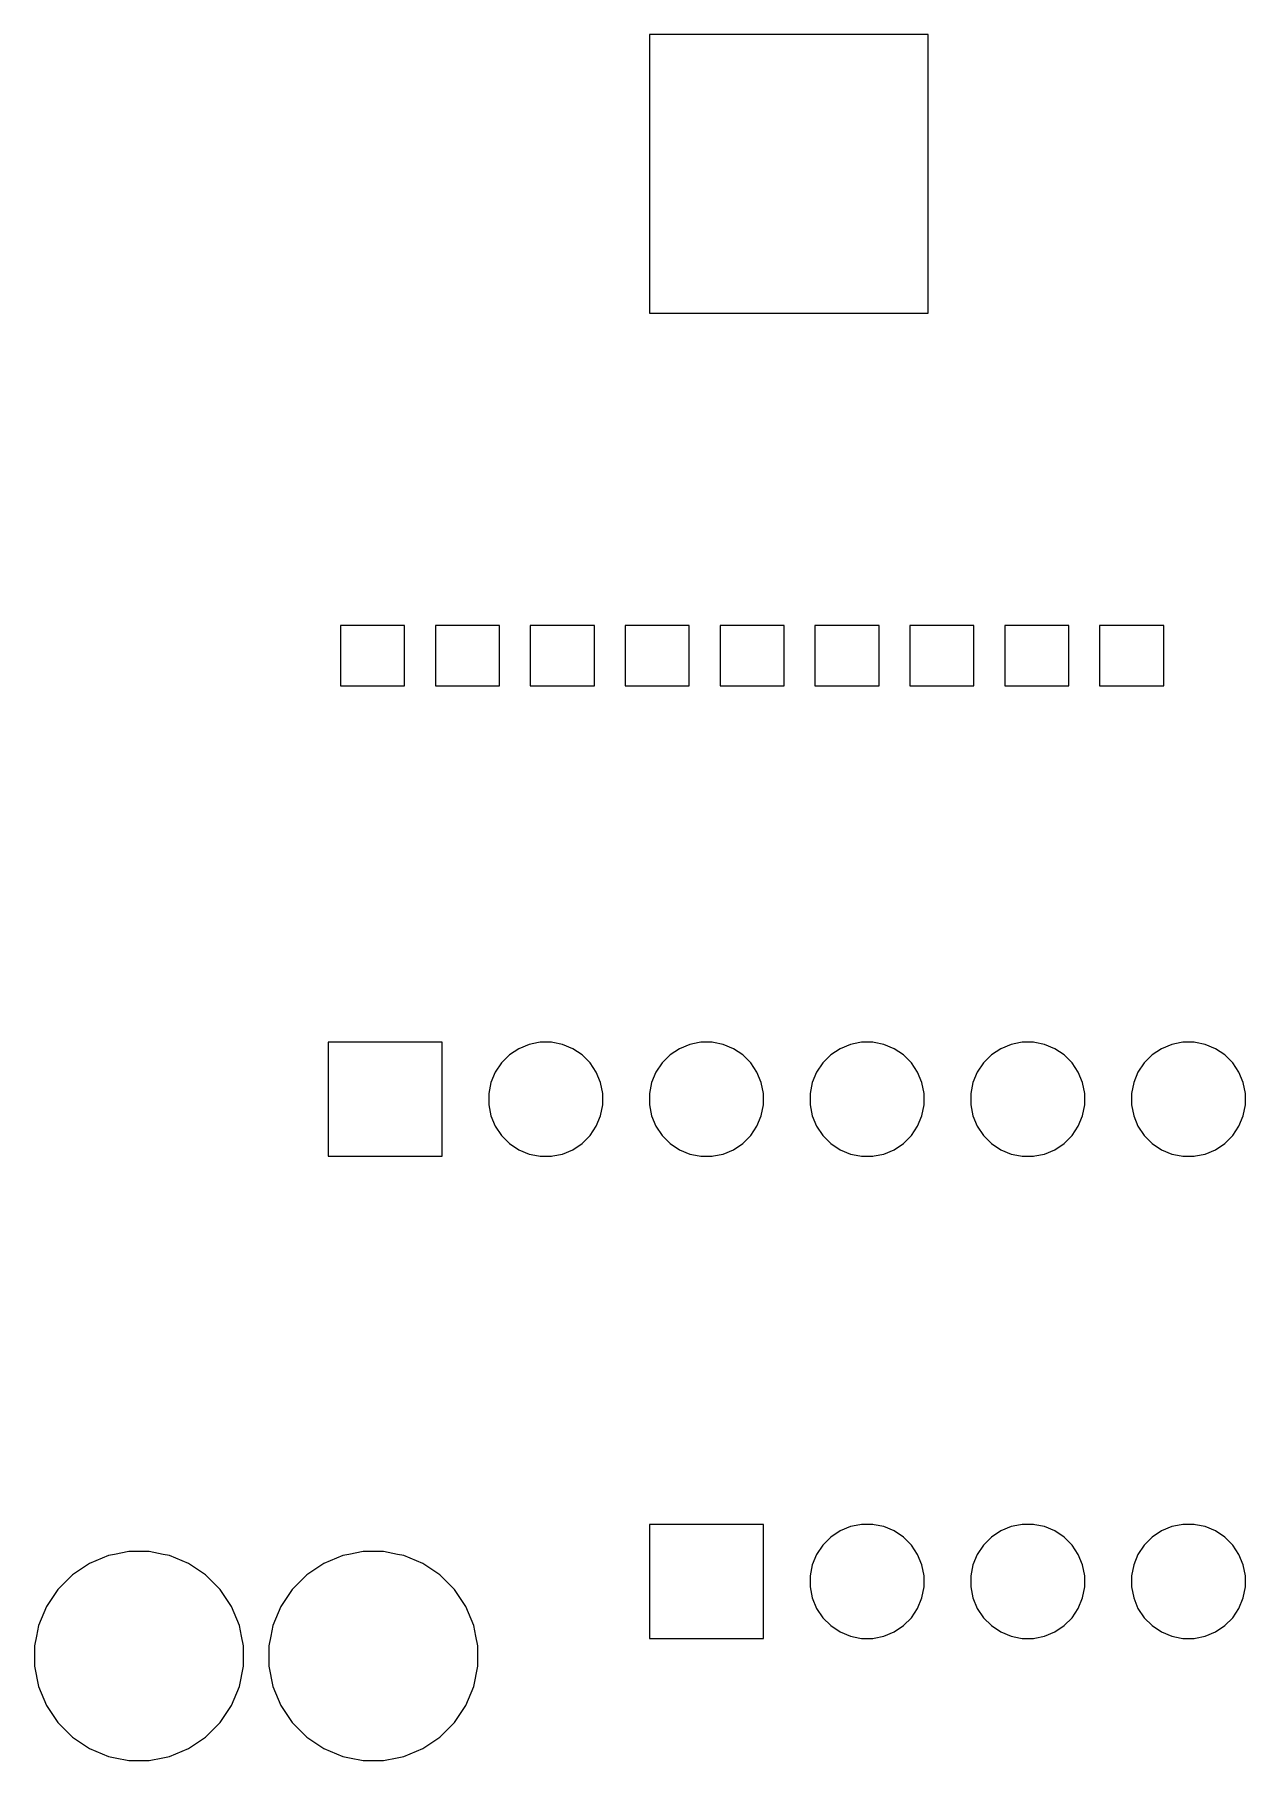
# Model space of a CAD drawing. Extents: x 169 to 33241, y 66 to 35500.
# Drawn here: x 169.02 to 188.16, y 93.49 to 120.77 of the extents above; entities that cross this region are included whole.
import ezdxf

# ---------------------------------------------------------------- set-up
doc = ezdxf.new("R2010")
doc.units = 0

msp = doc.modelspace()

# ---------------------------------------------------------------- linework, layer by layer
at = {"layer": 'Construction'}
for p, q in [((183.141, 120.774), (178.739, 120.774)), ((178.739, 120.774), (178.739, 116.37192)), ((183.141, 116.37192), (183.141, 120.774)), ((178.739, 116.37192), (183.141, 116.37192)), ((174.867, 111.432), (173.8525, 111.432)), ((173.8525, 111.432), (173.8525, 110.48001)), ((174.867, 110.48001), (174.867, 111.432)), ((176.367, 111.432), (175.3525, 111.432)), ((175.3525, 111.432), (175.3525, 110.48001)), ((176.367, 110.48001), (176.367, 111.432)), ((177.867, 111.432), (176.8525, 111.432)), ((176.8525, 111.432), (176.8525, 110.48001)), ((177.867, 110.48001), (177.867, 111.432)), ((179.367, 111.432), (178.3525, 111.432)), ((178.3525, 111.432), (178.3525, 110.48001)), ((179.367, 110.48001), (179.367, 111.432)), ((180.867, 111.432), (179.85249, 111.432)), ((179.85249, 111.432), (179.85249, 110.48001)), ((180.867, 110.48001), (180.867, 111.432)), ((182.367, 111.432), (181.3525, 111.432)), ((181.3525, 111.432), (181.3525, 110.48001)), ((182.367, 110.48001), (182.367, 111.432)), ((183.867, 111.432), (182.8525, 111.432)), ((182.8525, 111.432), (182.8525, 110.48001)), ((183.867, 110.48001), (183.867, 111.432)), ((185.367, 111.432), (184.3525, 111.432)), ((184.3525, 111.432), (184.3525, 110.48001)), ((185.367, 110.48001), (185.367, 111.432)), ((186.867, 111.432), (185.8525, 111.432)), ((185.8525, 111.432), (185.8525, 110.48001)), ((186.867, 110.48001), (186.867, 111.432)), ((173.8525, 110.48001), (174.867, 110.48001)), ((175.3525, 110.48001), (176.367, 110.48001)), ((176.8525, 110.48001), (177.867, 110.48001)), ((178.3525, 110.48001), (179.367, 110.48001)), ((179.85249, 110.48001), (180.867, 110.48001)), ((181.3525, 110.48001), (182.367, 110.48001)), ((182.8525, 110.48001), (183.867, 110.48001)), ((184.3525, 110.48001), (185.367, 110.48001)), ((185.8525, 110.48001), (186.867, 110.48001)), ((175.459, 104.846), (173.65699, 104.846)), ((173.65699, 104.846), (173.65699, 103.04402)), ((175.459, 103.04402), (175.459, 104.846)), ((176.8346, 104.8114), (176.67062, 104.7435)), ((176.9839, 104.8411), (176.8346, 104.8114)), ((177.0087, 104.8461), (176.9839, 104.8411)), ((177.1862, 104.8461), (177.0087, 104.8461)), ((177.211, 104.8411), (177.1862, 104.8461)), ((177.3603, 104.8114), (177.211, 104.8411)), ((177.52426, 104.7435), (177.3603, 104.8114)), ((179.3746, 104.8114), (179.21062, 104.7435)), ((179.5239, 104.8411), (179.3746, 104.8114)), ((179.5487, 104.8461), (179.5239, 104.8411)), ((179.7262, 104.8461), (179.5487, 104.8461)), ((179.751, 104.8411), (179.7262, 104.8461)), ((179.9003, 104.8114), (179.751, 104.8411)), ((180.06426, 104.7435), (179.9003, 104.8114)), ((181.9146, 104.8114), (181.75062, 104.7435)), ((182.0639, 104.8411), (181.9146, 104.8114)), ((182.0887, 104.8461), (182.0639, 104.8411)), ((182.2662, 104.8461), (182.0887, 104.8461)), ((182.291, 104.8411), (182.2662, 104.8461)), ((182.4403, 104.8114), (182.291, 104.8411)), ((182.60426, 104.7435), (182.4403, 104.8114)), ((184.4546, 104.8114), (184.29062, 104.7435)), ((184.6039, 104.8411), (184.4546, 104.8114)), ((184.6287, 104.8461), (184.6039, 104.8411)), ((184.8062, 104.8461), (184.6287, 104.8461)), ((184.831, 104.8411), (184.8062, 104.8461)), ((184.9803, 104.8114), (184.831, 104.8411)), ((185.14426, 104.7435), (184.9803, 104.8114)), ((186.99485, 104.8114), (186.83077, 104.7435)), ((187.14395, 104.8411), (186.99485, 104.8114)), ((187.16885, 104.8461), (187.14395, 104.8411)), ((187.3464, 104.8461), (187.16885, 104.8461)), ((187.371, 104.8411), (187.3464, 104.8461)), ((187.52036, 104.8114), (187.371, 104.8411)), ((187.68444, 104.7435), (187.52036, 104.8114)), ((176.39757, 104.5194), (176.29897, 104.37185)), ((176.52305, 104.6449), (176.39757, 104.5194)), ((176.67062, 104.7435), (176.52305, 104.6449)), ((177.67183, 104.6449), (177.52426, 104.7435)), ((177.79733, 104.5194), (177.67183, 104.6449)), ((177.89593, 104.37185), (177.79733, 104.5194)), ((178.93757, 104.5194), (178.83897, 104.37185)), ((179.06305, 104.6449), (178.93757, 104.5194)), ((179.21062, 104.7435), (179.06305, 104.6449)), ((180.21183, 104.6449), (180.06426, 104.7435)), ((180.33733, 104.5194), (180.21183, 104.6449)), ((180.43593, 104.37185), (180.33733, 104.5194)), ((181.47757, 104.5194), (181.37897, 104.37185)), ((181.60305, 104.6449), (181.47757, 104.5194)), ((181.75062, 104.7435), (181.60305, 104.6449)), ((182.75183, 104.6449), (182.60426, 104.7435)), ((182.87733, 104.5194), (182.75183, 104.6449)), ((182.97593, 104.37185), (182.87733, 104.5194)), ((184.01757, 104.5194), (183.91897, 104.37185)), ((184.14305, 104.6449), (184.01757, 104.5194)), ((184.29062, 104.7435), (184.14305, 104.6449)), ((185.29183, 104.6449), (185.14426, 104.7435)), ((185.41733, 104.5194), (185.29183, 104.6449)), ((185.51593, 104.37185), (185.41733, 104.5194)), ((186.55774, 104.5194), (186.45914, 104.37185)), ((186.68319, 104.6449), (186.55774, 104.5194)), ((186.83077, 104.7435), (186.68319, 104.6449)), ((187.83201, 104.6449), (187.68444, 104.7435)), ((187.95749, 104.5194), (187.83201, 104.6449)), ((188.05599, 104.37185), (187.95749, 104.5194)), ((176.29897, 104.37185), (176.23107, 104.20786)), ((177.96383, 104.20786), (177.89593, 104.37185)), ((178.83897, 104.37185), (178.77107, 104.20786)), ((180.50383, 104.20786), (180.43593, 104.37185)), ((181.37897, 104.37185), (181.31107, 104.20786)), ((183.04383, 104.20786), (182.97593, 104.37185)), ((183.91897, 104.37185), (183.85107, 104.20786)), ((185.58383, 104.20786), (185.51593, 104.37185)), ((186.45914, 104.37185), (186.39124, 104.20786)), ((188.12379, 104.20786), (188.05599, 104.37185)), ((176.23107, 104.20786), (176.19647, 104.0338)), ((176.19647, 104.0338), (176.19647, 103.8563)), ((177.99843, 104.0338), (177.96383, 104.20786)), ((177.99843, 103.8563), (177.99843, 104.0338)), ((178.77107, 104.20786), (178.73647, 104.0338)), ((178.73647, 104.0338), (178.73647, 103.8563)), ((180.53843, 104.0338), (180.50383, 104.20786)), ((180.53843, 103.8563), (180.53843, 104.0338)), ((181.31107, 104.20786), (181.27647, 104.0338)), ((181.27647, 104.0338), (181.27647, 103.8563)), ((183.07843, 104.0338), (183.04383, 104.20786)), ((183.07843, 103.8563), (183.07843, 104.0338)), ((183.85107, 104.20786), (183.81647, 104.0338)), ((183.81647, 104.0338), (183.81647, 103.8563)), ((185.61843, 104.0338), (185.58383, 104.20786)), ((185.61843, 103.8563), (185.61843, 104.0338)), ((186.39124, 104.20786), (186.35664, 104.0338)), ((186.35664, 104.0338), (186.35664, 103.8563)), ((188.15859, 104.0338), (188.12379, 104.20786)), ((188.15859, 103.8563), (188.15859, 104.0338)), ((176.19647, 103.8563), (176.23107, 103.68224)), ((176.23107, 103.68224), (176.29897, 103.51825)), ((177.89593, 103.51825), (177.96383, 103.68224)), ((177.96383, 103.68224), (177.99843, 103.8563)), ((178.73647, 103.8563), (178.77107, 103.68224)), ((178.77107, 103.68224), (178.83897, 103.51825)), ((180.43593, 103.51825), (180.50383, 103.68224)), ((180.50383, 103.68224), (180.53843, 103.8563)), ((181.27647, 103.8563), (181.31107, 103.68224)), ((181.31107, 103.68224), (181.37897, 103.51825)), ((182.97593, 103.51825), (183.04383, 103.68224)), ((183.04383, 103.68224), (183.07843, 103.8563)), ((183.81647, 103.8563), (183.85107, 103.68224)), ((183.85107, 103.68224), (183.91897, 103.51825)), ((185.51593, 103.51825), (185.58383, 103.68224)), ((185.58383, 103.68224), (185.61843, 103.8563)), ((186.35664, 103.8563), (186.39124, 103.68224)), ((186.39124, 103.68224), (186.45914, 103.51825)), ((188.05599, 103.51825), (188.12379, 103.68224)), ((188.12379, 103.68224), (188.15859, 103.8563)), ((176.29897, 103.51825), (176.39757, 103.37071)), ((177.79733, 103.37071), (177.89593, 103.51825)), ((178.83897, 103.51825), (178.93757, 103.37071)), ((180.33733, 103.37071), (180.43593, 103.51825)), ((181.37897, 103.51825), (181.47757, 103.37071)), ((182.87733, 103.37071), (182.97593, 103.51825)), ((183.91897, 103.51825), (184.01757, 103.37071)), ((185.41733, 103.37071), (185.51593, 103.51825)), ((186.45914, 103.51825), (186.55774, 103.37071)), ((187.95749, 103.37071), (188.05599, 103.51825)), ((176.39757, 103.37071), (176.52305, 103.2452)), ((176.52305, 103.2452), (176.67062, 103.1466)), ((176.67062, 103.1466), (176.8346, 103.0787)), ((177.3603, 103.0787), (177.52426, 103.1466)), ((177.52426, 103.1466), (177.67183, 103.2452)), ((177.67183, 103.2452), (177.79733, 103.37071)), ((178.93757, 103.37071), (179.06305, 103.2452)), ((179.06305, 103.2452), (179.21062, 103.1466)), ((179.21062, 103.1466), (179.3746, 103.0787)), ((179.9003, 103.0787), (180.06426, 103.1466)), ((180.06426, 103.1466), (180.21183, 103.2452)), ((180.21183, 103.2452), (180.33733, 103.37071)), ((181.47757, 103.37071), (181.60305, 103.2452)), ((181.60305, 103.2452), (181.75062, 103.1466)), ((181.75062, 103.1466), (181.9146, 103.0787)), ((182.4403, 103.0787), (182.60426, 103.1466)), ((182.60426, 103.1466), (182.75183, 103.2452)), ((182.75183, 103.2452), (182.87733, 103.37071)), ((184.01757, 103.37071), (184.14305, 103.2452)), ((184.14305, 103.2452), (184.29062, 103.1466)), ((184.29062, 103.1466), (184.4546, 103.0787)), ((184.9803, 103.0787), (185.14426, 103.1466)), ((185.14426, 103.1466), (185.29183, 103.2452)), ((185.29183, 103.2452), (185.41733, 103.37071)), ((186.55774, 103.37071), (186.68319, 103.2452)), ((186.68319, 103.2452), (186.83077, 103.1466)), ((186.83077, 103.1466), (186.99485, 103.0787)), ((187.52036, 103.0787), (187.68444, 103.1466)), ((187.68444, 103.1466), (187.83201, 103.2452)), ((187.83201, 103.2452), (187.95749, 103.37071)), ((173.65699, 103.04402), (175.459, 103.04402)), ((176.8346, 103.0787), (176.9839, 103.049)), ((176.9839, 103.049), (177.0087, 103.044)), ((177.0087, 103.044), (177.1862, 103.044)), ((177.1862, 103.044), (177.211, 103.049)), ((177.211, 103.049), (177.3603, 103.0787)), ((179.3746, 103.0787), (179.5239, 103.049)), ((179.5239, 103.049), (179.5487, 103.044)), ((179.5487, 103.044), (179.7262, 103.044)), ((179.7262, 103.044), (179.751, 103.049)), ((179.751, 103.049), (179.9003, 103.0787)), ((181.9146, 103.0787), (182.0639, 103.049)), ((182.0639, 103.049), (182.0887, 103.044)), ((182.0887, 103.044), (182.2662, 103.044)), ((182.2662, 103.044), (182.291, 103.049)), ((182.291, 103.049), (182.4403, 103.0787)), ((184.4546, 103.0787), (184.6039, 103.049)), ((184.6039, 103.049), (184.6287, 103.044)), ((184.6287, 103.044), (184.8062, 103.044)), ((184.8062, 103.044), (184.831, 103.049)), ((184.831, 103.049), (184.9803, 103.0787)), ((186.99485, 103.0787), (187.14395, 103.049)), ((187.14395, 103.049), (187.16885, 103.044)), ((187.16885, 103.044), (187.3464, 103.044)), ((187.3464, 103.044), (187.371, 103.049)), ((187.371, 103.049), (187.52036, 103.0787)), ((180.539, 97.2263), (178.73699, 97.2263)), ((178.73699, 97.2263), (178.73699, 95.42432)), ((180.539, 95.42432), (180.539, 97.2263)), ((181.75062, 97.123802), (181.60305, 97.025202)), ((181.9146, 97.191722), (181.75062, 97.123802)), ((182.0639, 97.221412), (181.9146, 97.191722)), ((182.0887, 97.226312), (182.0639, 97.221412)), ((182.2662, 97.226312), (182.0887, 97.226312)), ((182.291, 97.221412), (182.2662, 97.226312)), ((182.4403, 97.191722), (182.291, 97.221412)), ((182.60426, 97.123802), (182.4403, 97.191722)), ((182.75183, 97.025202), (182.60426, 97.123802)), ((184.29062, 97.123802), (184.14305, 97.025202)), ((184.4546, 97.191722), (184.29062, 97.123802)), ((184.6039, 97.221412), (184.4546, 97.191722)), ((184.6287, 97.226312), (184.6039, 97.221412)), ((184.8062, 97.226312), (184.6287, 97.226312)), ((184.831, 97.221412), (184.8062, 97.226312)), ((184.9803, 97.191722), (184.831, 97.221412)), ((185.14426, 97.123802), (184.9803, 97.191722)), ((185.29183, 97.025202), (185.14426, 97.123802)), ((186.83077, 97.123802), (186.68319, 97.025202)), ((186.99485, 97.191722), (186.83077, 97.123802)), ((187.14395, 97.221412), (186.99485, 97.191722)), ((187.16885, 97.226312), (187.14395, 97.221412)), ((187.3464, 97.226312), (187.16885, 97.226312)), ((187.371, 97.221412), (187.3464, 97.226312)), ((187.52036, 97.191722), (187.371, 97.221412)), ((187.68444, 97.123802), (187.52036, 97.191722)), ((187.83201, 97.025202), (187.68444, 97.123802)), ((181.47757, 96.899701), (181.37897, 96.752152)), ((181.60305, 97.025202), (181.47757, 96.899701)), ((182.87733, 96.899701), (182.75183, 97.025202)), ((182.97593, 96.752152), (182.87733, 96.899701)), ((184.01757, 96.899701), (183.91897, 96.752152)), ((184.14305, 97.025202), (184.01757, 96.899701)), ((185.41733, 96.899701), (185.29183, 97.025202)), ((185.51593, 96.752152), (185.41733, 96.899701)), ((186.55774, 96.899701), (186.45914, 96.752152)), ((186.68319, 97.025202), (186.55774, 96.899701)), ((187.95749, 96.899701), (187.83201, 97.025202)), ((188.05599, 96.752152), (187.95749, 96.899701)), ((169.88575, 96.608497), (169.61534, 96.427802)), ((170.1862, 96.732932), (169.88575, 96.608497)), ((170.2829, 96.752162), (170.1862, 96.732932)), ((170.5052, 96.796382), (170.2829, 96.752162)), ((170.83042, 96.796382), (170.5052, 96.796382)), ((171.05272, 96.752162), (170.83042, 96.796382)), ((171.14942, 96.732932), (171.05272, 96.752162)), ((171.44988, 96.608497), (171.14942, 96.732932)), ((171.72029, 96.427802), (171.44988, 96.608497)), ((181.31107, 96.58817), (181.27647, 96.414104)), ((181.37897, 96.752152), (181.31107, 96.58817)), ((183.04383, 96.58817), (182.97593, 96.752152)), ((183.07843, 96.414104), (183.04383, 96.58817)), ((183.85107, 96.58817), (183.81647, 96.414104)), ((183.91897, 96.752152), (183.85107, 96.58817)), ((185.58383, 96.58817), (185.51593, 96.752152)), ((185.61843, 96.414104), (185.58383, 96.58817)), ((186.39124, 96.58817), (186.35664, 96.414104)), ((186.45914, 96.752152), (186.39124, 96.58817)), ((188.12379, 96.58817), (188.05599, 96.752152)), ((188.15859, 96.414104), (188.12379, 96.58817)), ((169.61534, 96.427802), (169.38537, 96.19783)), ((171.95026, 96.19783), (171.72029, 96.427802)), ((181.27647, 96.414104), (181.27647, 96.236608)), ((183.07843, 96.236608), (183.07843, 96.414104)), ((183.81647, 96.414104), (183.81647, 96.236608)), ((185.61843, 96.236608), (185.61843, 96.414104)), ((186.35664, 96.414104), (186.35664, 96.236608)), ((188.15859, 96.236608), (188.15859, 96.414104)), ((169.38537, 96.19783), (169.2047, 95.927422)), ((172.13093, 95.927422), (171.95026, 96.19783)), ((181.27647, 96.236608), (181.31107, 96.062542)), ((181.31107, 96.062542), (181.37897, 95.89856)), ((182.97593, 95.89856), (183.04383, 96.062542)), ((183.04383, 96.062542), (183.07843, 96.236608)), ((183.81647, 96.236608), (183.85107, 96.062542)), ((183.85107, 96.062542), (183.91897, 95.89856)), ((185.51593, 95.89856), (185.58383, 96.062542)), ((185.58383, 96.062542), (185.61843, 96.236608)), ((186.35664, 96.236608), (186.39124, 96.062542)), ((186.39124, 96.062542), (186.45914, 95.89856)), ((188.05599, 95.89856), (188.12379, 96.062542)), ((188.12379, 96.062542), (188.15859, 96.236608)), ((169.2047, 95.927422), (169.08024, 95.626965)), ((172.25539, 95.626965), (172.13093, 95.927422)), ((181.37897, 95.89856), (181.47757, 95.751011)), ((182.87733, 95.751011), (182.97593, 95.89856)), ((183.91897, 95.89856), (184.01757, 95.751011)), ((185.41733, 95.751011), (185.51593, 95.89856)), ((186.45914, 95.89856), (186.55774, 95.751011)), ((187.95749, 95.751011), (188.05599, 95.89856)), ((169.08024, 95.626965), (169.04684, 95.45902)), ((172.28879, 95.45902), (172.25539, 95.626965)), ((181.47757, 95.751011), (181.60305, 95.62551)), ((181.60305, 95.62551), (181.75062, 95.52691)), ((181.75062, 95.52691), (181.9146, 95.45899)), ((182.4403, 95.45899), (182.60426, 95.52691)), ((182.60426, 95.52691), (182.75183, 95.62551)), ((182.75183, 95.62551), (182.87733, 95.751011)), ((184.01757, 95.751011), (184.14305, 95.62551)), ((184.14305, 95.62551), (184.29062, 95.52691)), ((184.29062, 95.52691), (184.4546, 95.45899)), ((184.9803, 95.45899), (185.14426, 95.52691)), ((185.14426, 95.52691), (185.29183, 95.62551)), ((185.29183, 95.62551), (185.41733, 95.751011)), ((186.55774, 95.751011), (186.68319, 95.62551)), ((186.68319, 95.62551), (186.83077, 95.52691)), ((186.83077, 95.52691), (186.99485, 95.45899)), ((187.52036, 95.45899), (187.68444, 95.52691)), ((187.68444, 95.52691), (187.83201, 95.62551)), ((187.83201, 95.62551), (187.95749, 95.751011)), ((169.04684, 95.45902), (169.01674, 95.307992)), ((169.01674, 95.307992), (169.01674, 94.9827)), ((172.31879, 95.307992), (172.28879, 95.45902)), ((172.31879, 94.98277), (172.31879, 95.307992)), ((178.73699, 95.42432), (180.539, 95.42432)), ((181.9146, 95.45899), (182.0639, 95.4293)), ((182.0639, 95.4293), (182.0887, 95.4244)), ((182.0887, 95.4244), (182.2662, 95.4244)), ((182.2662, 95.4244), (182.291, 95.4293)), ((182.291, 95.4293), (182.4403, 95.45899)), ((184.4546, 95.45899), (184.6039, 95.4293)), ((184.6039, 95.4293), (184.6287, 95.4244)), ((184.6287, 95.4244), (184.8062, 95.4244)), ((184.8062, 95.4244), (184.831, 95.4293)), ((184.831, 95.4293), (184.9803, 95.45899)), ((186.99485, 95.45899), (187.14395, 95.4293)), ((187.14395, 95.4293), (187.16885, 95.4244)), ((187.16885, 95.4244), (187.3464, 95.4244)), ((187.3464, 95.4244), (187.371, 95.4293)), ((187.371, 95.4293), (187.52036, 95.45899)), ((169.01674, 94.9827), (169.08024, 94.663753)), ((172.25529, 94.663823), (172.31879, 94.98277)), ((169.08024, 94.663753), (169.2047, 94.363271)), ((172.13083, 94.363341), (172.25529, 94.663823)), ((169.2047, 94.363271), (169.38537, 94.092862)), ((171.95016, 94.092932), (172.13083, 94.363341)), ((169.38537, 94.092862), (169.38537, 94.092862)), ((169.38537, 94.092862), (169.61534, 93.862916)), ((169.61534, 93.862916), (169.88575, 93.68222)), ((171.44978, 93.68229), (171.72019, 93.862986)), ((171.72019, 93.862986), (171.95016, 94.092932)), ((171.95016, 94.092932), (171.95016, 94.092932)), ((169.88575, 93.68222), (170.1862, 93.55776)), ((171.14932, 93.55783), (171.44978, 93.68229)), ((170.1862, 93.55776), (170.29253, 93.53663)), ((170.29253, 93.53663), (170.50518, 93.49431)), ((170.50518, 93.49431), (170.8304, 93.49431)), ((170.8304, 93.49431), (171.043, 93.5367)), ((171.043, 93.5367), (171.14932, 93.55783))]:
    msp.add_line(p, q, dxfattribs=at)
at = {"layer": 'Layer 1'}
for p, q in [((173.58975, 96.608497), (173.31934, 96.427802)), ((173.8902, 96.732932), (173.58975, 96.608497)), ((173.9869, 96.752162), (173.8902, 96.732932)), ((174.2092, 96.796382), (173.9869, 96.752162)), ((174.53442, 96.796382), (174.2092, 96.796382)), ((174.75672, 96.752162), (174.53442, 96.796382)), ((174.85342, 96.732932), (174.75672, 96.752162)), ((175.15388, 96.608497), (174.85342, 96.732932)), ((175.42429, 96.427802), (175.15388, 96.608497)), ((173.31934, 96.427802), (173.08937, 96.19783)), ((175.65426, 96.19783), (175.42429, 96.427802)), ((173.08937, 96.19783), (172.9087, 95.927422)), ((175.83493, 95.927422), (175.65426, 96.19783)), ((172.9087, 95.927422), (172.78424, 95.626965)), ((175.95939, 95.626965), (175.83493, 95.927422)), ((172.78424, 95.626965), (172.75084, 95.45902)), ((175.99279, 95.45902), (175.95939, 95.626965)), ((172.75084, 95.45902), (172.72074, 95.307992)), ((172.72074, 95.307992), (172.72074, 94.9827)), ((176.02279, 95.307992), (175.99279, 95.45902)), ((176.02279, 94.98277), (176.02279, 95.307992)), ((172.72074, 94.9827), (172.78424, 94.663753)), ((175.95929, 94.663823), (176.02279, 94.98277)), ((172.78424, 94.663753), (172.9087, 94.363271)), ((175.83483, 94.363341), (175.95929, 94.663823)), ((172.9087, 94.363271), (173.08937, 94.092862)), ((175.65416, 94.092932), (175.83483, 94.363341)), ((173.08937, 94.092862), (173.08937, 94.092862)), ((173.08937, 94.092862), (173.31934, 93.862916)), ((173.31934, 93.862916), (173.58975, 93.68222)), ((175.15378, 93.68229), (175.42419, 93.862986)), ((175.42419, 93.862986), (175.65416, 94.092932)), ((175.65416, 94.092932), (175.65416, 94.092932)), ((173.58975, 93.68222), (173.8902, 93.55776)), ((174.85332, 93.55783), (175.15378, 93.68229)), ((173.8902, 93.55776), (173.99653, 93.53663)), ((173.99653, 93.53663), (174.20918, 93.49431)), ((174.20918, 93.49431), (174.5344, 93.49431)), ((174.5344, 93.49431), (174.747, 93.5367)), ((174.747, 93.5367), (174.85332, 93.55783))]:
    msp.add_line(p, q, dxfattribs=at)

doc.saveas('drawing.dxf')
